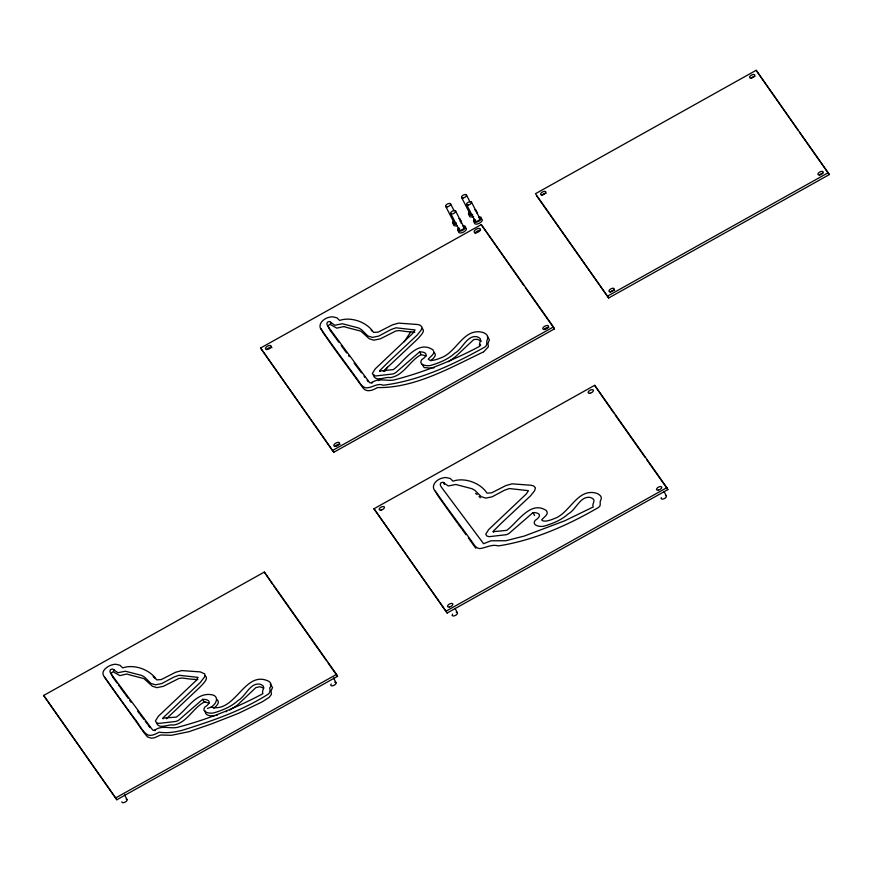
<?xml version="1.0" encoding="UTF-8"?>
<svg xmlns="http://www.w3.org/2000/svg" width="873" height="873" viewBox="0 0 873 873"><rect width="100%" height="100%" fill="white"/><g stroke="black" fill="none" stroke-linecap="round" stroke-linejoin="round"><path stroke-width="1.31" d="M422.085 364.336L424.191 367.577L431.753 368.188M211.113 707.108C217.006 703.66 219.756 695.203 210.328 694.537C195.443 693.009 187.008 709.727 176.346 717.093L162.782 718.119L200.223 682.566L204.653 676.771L204.86 673.978L200.353 671.904L181.759 670.584L175.582 672.286L161.276 679.576L156.638 679.871C150.265 669.7 134.169 663.807 122.678 667.9L119.95 665.248L115.694 664.255A9.45 4.638 -27.3 0 0 112.933 664.615C107.892 665.641 99.369 671.37 104.542 677.033C113.905 690.881 123.955 704.238 133.842 717.704C138.862 723.193 141.513 731.454 148.137 735.121C152.088 736.179 155.852 733.855 159.224 732.163C166.885 733.429 174.665 732.152 182.119 730.341C211.692 721.087 241.919 710.884 268.186 694.166C270.292 692.649 270.259 690.052 269.713 687.957C271.721 686.003 271.394 682.664 268.819 681.333C244.571 669.231 235.732 713.448 211.113 707.108L207.436 708.472M374.157 374.91L373.808 376.208A2.237 1.102 -27.3 0 0 373.884 376.481C377.147 381.839 385.386 376.416 390.427 377.605A5.991 2.946 -27.3 0 0 390.744 377.562C403.904 375.292 409.797 360.636 421.081 354.667L426.362 355.933M154.99 730.723L155.427 729.719C162.738 724.754 171.534 729.675 179.445 726.805C208.374 719.112 236.441 707.774 262.871 693.708C261.158 690.401 266.352 686.964 261.551 684.836A21.345 10.476 -27.3 0 0 259.576 684.105C249.765 682.773 245.575 696.632 237.969 700.572C231.4 706.617 222.844 710.142 214.42 712.695C210.884 714.016 200.954 712.706 204.719 707.195C211.462 702.983 210.273 699.284 202.7 699.306L178.638 720.225A7.431 3.656 -27.3 0 1 176.019 721.425L158.799 723.411L156.474 722.735L155.427 720.923L158.329 716.297L195.956 680.7L198.095 677.404L179.041 675.265L173.956 677.044L161.745 683.559L155.503 684.836L150.909 683.417L144.536 677.077L141.732 675.451L125.439 671.217L117.92 672.712L112.508 668.936L110.522 669.569L109.933 671.217A14.546 7.137 -27.3 0 0 110.009 671.599A18.289 8.981 -27.3 0 0 110.14 672.057A25.164 12.353 -27.3 0 0 110.325 672.505L110.435 672.734A45.309 22.24 -27.3 0 0 110.718 673.29A61.186 30.031 -27.3 0 0 111.166 674.021L152.033 729.184L153.255 730.45L155.427 729.719M371.92 383.269L372.356 382.254C379.668 377.3 388.463 382.221 396.375 379.34C425.304 371.647 453.371 360.309 479.801 346.243C478.088 342.947 483.282 339.51 478.48 337.371A21.334 10.476 -27.3 0 0 476.505 336.651C466.695 335.308 462.504 349.167 454.898 353.107C448.329 359.163 439.774 362.688 431.349 365.241C427.814 366.562 417.883 365.252 421.648 359.741C428.392 355.529 427.203 351.83 419.629 351.852L395.567 372.76A7.442 3.656 -27.3 0 1 392.948 373.96L375.728 375.957L373.415 375.281L372.356 373.469L375.259 368.843L412.885 333.235L415.024 329.939L395.971 327.811L390.886 329.59L378.675 336.105L372.433 337.371L367.839 335.952L361.466 329.623L358.661 327.997L342.369 323.752L334.85 325.247L329.437 321.471L327.451 322.104L326.862 323.752A14.514 7.126 -27.3 0 0 326.939 324.134A18.268 8.97 -27.3 0 0 327.069 324.603A25.208 12.375 -27.3 0 0 327.255 325.04L327.364 325.28A45.178 22.174 -27.3 0 0 327.648 325.825A61.23 30.053 -27.3 0 0 328.095 326.567L368.821 381.545L370.185 382.985L372.356 382.254M205.45 711.015C204.227 716.002 211.528 716.231 214.823 715.642M378.587 380.704L379.973 378.598M384.633 371.505L387.47 367.195M404.221 341.736L410.736 331.827M430.738 360.844C432.484 358.923 437.318 355.769 434.514 352.801M213.809 708.298C216.122 706.41 220.793 702.252 216.864 699.546M383.312 371.298L415.559 340.939A70.44 34.582 -27.3 0 0 418.854 337.655C420.622 335.297 425.795 331.107 422.139 328.292M166.383 718.763L198.629 688.393A70.451 34.582 -27.3 0 0 201.925 685.109C203.802 682.817 209.171 678.037 204.828 675.571M205.439 702.11L204.151 702.121C192.857 708.068 186.986 722.768 173.814 725.016A5.947 2.914 -27.3 0 1 173.498 725.059C168.456 723.848 159.835 729.468 156.878 723.673M533.032 512.582L508.97 533.49A7.442 3.656 -27.3 0 1 506.362 534.691L489.131 536.677L486.818 536L485.759 534.2L488.673 529.562L526.288 493.965L528.438 490.67L509.374 488.542L504.288 490.32L492.077 496.835L485.835 498.101L481.252 496.682L474.879 490.353L472.064 488.727L455.771 484.482L448.264 485.977L442.84 482.202L440.854 482.834L440.276 484.482A14.514 7.126 -27.3 0 0 440.341 484.864A18.257 8.959 -27.3 0 0 440.483 485.323A25.219 12.386 -27.3 0 0 440.658 485.77L440.767 485.999A45.178 22.174 -27.3 0 0 441.061 486.556A61.23 30.053 -27.3 0 0 441.498 487.287L483.587 543.715L490.997 540.791L505.838 540.747L524.204 536.077L564.886 520.734L593.204 506.973C591.501 503.666 596.685 500.24 591.883 498.101A21.334 10.476 -27.3 0 0 589.908 497.37C580.109 496.039 575.918 509.897 568.301 513.837C561.732 519.882 553.187 523.407 544.763 525.961C541.227 527.281 531.297 525.972 535.062 520.461C541.795 516.259 540.605 512.549 533.032 512.582L534.582 515.583M483.74 351.754L488.378 346.799L487.952 343.602L489.437 339.695L487.309 336.782M483.511 351.906C450.544 367.533 414.773 388.332 377.409 387.557C373.677 389.882 367.064 392.905 363.343 388.354C353.216 374.321 342.838 360.462 332.733 346.417L322.835 332.242L321.253 328.815M449.431 361.062L455.804 356.402L473.766 339.532L477.225 339.313L481.47 341.267M756.149 70.298L535.476 193.708L608.677 297.977L829.35 174.556L756.149 70.298L797.955 130.066M260.58 348.021L481.252 224.601L553.449 326.939L554.453 328.87L333.781 452.279L260.58 348.021L333.781 452.279M607.684 296.045L828.357 172.625M332.788 450.348L553.449 326.939M373.982 508.752L594.655 385.331L666.863 487.669L667.856 489.6L447.183 613.01L373.982 508.752L447.183 613.01M43.65 695.475L264.323 572.066L336.52 674.393L337.524 676.324L116.851 799.744L43.65 695.475L116.851 799.744M446.19 611.078L666.863 487.669M115.858 797.813L336.52 674.393M448.275 361.695L448.962 361.335M229.708 710.011L237.238 705.264L255.833 687.618L259.783 686.713L263.821 688.12M226.052 711.746L226.794 711.408M343.798 326.557L336.792 328.15L330.081 324.33A1.953 0.96 -27.3 0 0 329.568 324.516L328.488 325.433L328.379 326.862A9.592 4.714 -27.3 0 0 328.488 327.124L329.143 328.685M456.121 222.986L456.153 222.975A2.739 1.342 -27.3 0 1 454.517 223.008A2.706 1.331 -27.3 0 1 454.113 222.67L454.113 222.67A2.663 1.31 -27.3 0 1 454.015 222.375A2.739 1.342 -27.3 0 1 454.418 221.371M434.252 367.708L433.128 368.002M216.504 715.402L217.322 715.162M343.82 326.557L347.618 327.702A18.453 9.057 -27.3 0 0 348.305 327.877L360.833 331.129L369.29 338.768L373.797 340.186L380.279 338.855L395.949 330.943L399.267 330.551L405.443 331.424A72.699 35.695 -27.3 0 0 407.156 331.609L414.773 332.187M205.635 702.11L209.116 703.191M197.844 679.641L190.227 679.074A72.688 35.684 -27.3 0 1 188.513 678.878L182.337 678.015L179.02 678.397L163.349 686.32L156.867 687.64L152.36 686.222L143.903 678.583L131.376 675.342A18.508 9.079 -27.3 0 1 130.688 675.167L126.869 674.011L119.863 675.615L113.152 671.784A1.953 0.96 -27.3 0 0 112.639 671.97L111.558 672.897L111.449 674.327A9.658 4.736 -27.3 0 0 111.558 674.589L112.759 677.044M475.523 493.376L477.193 494.555M153.201 676.553L153.855 677.088M270.194 684.094L272.54 687.477L271.023 691.067L271.448 694.264L269.375 697.211L262.26 701.816L238.613 713.285L212.052 723.706L188.884 731.705L171.534 735.284L160.556 734.99L154.576 737.75L151.389 738.198L147.515 736.888L144.863 733.8L104.367 676.848M479.026 496.355L480.314 497.806M154.194 677.404L155.208 678.637M372.138 331.173L371.156 329.983M367.107 380.235L368.242 381.719M150.178 727.7L149.709 727.089M148.803 725.9L147.963 724.797M149.032 726.194L149.501 726.816M364.063 376.241L365.034 377.529M145.191 721.153L147.133 723.706M354.1 363.081L361.477 372.836M140.28 714.671L143.838 719.363M137.65 711.179L139.571 713.732M458.063 523.909L461.271 528.241M348.589 355.617L349.276 356.544M462.068 529.322L465.996 534.669M346.625 352.932L341.245 345.566M124.817 693.719L120.212 687.389M125.516 694.668L128.298 698.476M129.695 700.386L131.005 702.176M335.898 338.222L338.735 342.118M457.288 522.84L437.657 495.373M118.346 684.825L119.59 686.538M335.276 337.371L333.955 335.548M330.267 330.42L329.688 329.59M117.189 683.232L113.141 677.601M468.354 537.888L475.818 548.266M330.354 330.54L333.726 335.221M799.526 132.292L829.35 174.556M536.48 195.639L608.677 297.977M523.844 285.493L481.252 224.601M525.415 287.708L554.453 328.87M613.708 412.842L594.655 385.331M615.269 415.068L645.092 457.343M646.664 459.558L667.856 489.6M272.376 584.004L264.323 572.066M273.947 586.23L326.535 660.752M328.106 662.978L337.524 676.324M437.067 494.489L436.347 493.387M480.03 344.246L480.728 345.501M493.245 531.69L506.678 530.369C517.514 522.665 530.435 499.945 546.269 510.509C549.695 514.066 543.486 517.34 541.642 519.915C543.868 522.894 551.234 519.762 554.453 518.54C569.862 513.117 576.802 489.087 595.102 492.874C598.038 493.463 602.752 496.039 601.017 499.672C598.867 501.91 601.879 505.5 598.529 507.431C567.799 525.328 533.752 540.452 498.374 545.898C491.477 543.934 486.163 547.851 479.692 548.615C474.901 548.157 473.122 542.668 470.383 539.536C458.947 523.593 446.954 508.031 435.889 491.815C429.461 486.163 436.795 478.775 443.266 477.891A9.45 4.638 -27.3 0 1 446.038 477.531L450.282 478.513L453.011 481.176C464.501 477.084 480.608 482.976 486.97 493.136L491.619 492.841L505.914 485.552L512.091 483.849L531.362 485.279L533.861 486.075L535.455 487.931L534.549 490.801L530.555 495.831L502.073 522.49L493.114 531.384L493.474 532.115M379.842 370.96L393.276 369.639C404.112 361.935 417.032 339.226 432.855 349.778C436.293 353.347 430.083 356.621 428.239 359.185C430.465 362.175 437.831 359.032 441.051 357.821C456.459 352.386 463.388 328.368 481.689 332.144C484.831 332.657 489.72 335.734 487.374 339.401C485.934 341.736 488.138 345.402 484.635 347.159C453.327 364.641 419.236 380.737 383.334 385.222C376.678 382.461 371.767 388.681 365.351 387.732C360.789 386.335 359.119 381.174 356.249 377.791C345.021 362.208 333.322 346.963 322.486 331.085C316.059 325.443 323.381 318.056 329.863 317.161A9.45 4.638 -27.3 0 1 332.624 316.801L336.88 317.794L339.608 320.446C351.099 316.353 367.195 322.246 373.568 332.406L378.205 332.122L392.512 324.821L398.688 323.119L417.96 324.549L420.459 325.345L422.052 327.2L421.146 330.081L417.152 335.101L388.671 361.76L379.711 370.654L380.061 371.385M163.131 718.85L162.945 718.457M474.977 220.847L466.586 204.577M469.969 213.743L461.577 197.484M450.697 213.459L459.122 229.774A2.717 1.331 -27.3 0 0 459.547 230.09A2.739 1.342 -27.3 0 0 461.13 230.079L461.162 230.068A2.717 1.331 -27.3 0 0 463.421 228.759L463.639 228.508A2.717 1.331 -27.3 0 0 463.945 227.209L455.564 210.96A2.739 1.342 -27.3 0 0 451.439 211.79A2.739 1.342 -27.3 0 0 452.41 213.907A2.739 1.342 -27.3 0 0 455.586 211.004M664.037 491.532L666.339 495.984M471.442 202.067L479.855 218.381A2.717 1.331 -27.3 0 1 479.528 219.614L479.288 219.887A2.717 1.331 -27.3 0 1 477.051 221.185A2.739 1.342 -27.3 0 1 475.414 221.218A2.717 1.331 -27.3 0 1 474.934 220.596A2.739 1.342 -27.3 0 1 475.316 219.592M466.433 194.974L470.056 201.99M450.544 203.856L454.167 210.873M445.688 206.366L454.113 222.67M419.629 351.852L421.081 354.667M455.073 608.405L457.376 612.857M333.519 677.906L336.007 682.719M202.7 699.306L204.151 702.121M124.588 794.834L127.032 799.592M435.311 491.237L435.496 491.946M479.834 218.326A2.739 1.342 -27.3 0 0 479.419 217.988A2.717 1.331 -27.3 0 0 478.884 217.879M481.503 218.839A4.321 2.117 -27.3 0 1 479.19 223.335A4.321 2.117 -27.3 0 1 474.465 222.331M480.652 218.665A4.321 2.117 -27.3 0 1 480.968 218.697M478.83 216.93A4.321 2.117 -27.3 0 1 480.914 219.396A4.321 2.117 -27.3 0 1 475.163 222.331A4.321 2.117 -27.3 0 1 474.465 219.156M471.878 214.125A2.739 1.342 -27.3 0 1 470.405 214.125M470.111 212.75A2.739 1.342 -27.3 0 0 469.903 213.481A2.706 1.331 -27.3 0 0 470.394 214.114M477.095 213.612A4.321 2.117 -27.3 0 0 476.243 211.648A4.321 2.117 -27.3 0 0 474.552 209.771M473.668 216.46A4.321 2.117 -27.3 0 1 469.456 215.227M472.74 214.682A4.321 2.117 -27.3 0 1 468.746 214.725A4.321 2.117 -27.3 0 1 469.881 211.659M460.486 220.574A4.321 2.117 -27.3 0 1 460.879 223.062M457.005 225.627A4.321 2.117 -27.3 0 1 453.534 224.241M458.838 218.665A4.321 2.117 -27.3 0 1 459.951 221.273M456.088 223.848A4.321 2.117 -27.3 0 1 452.825 223.575A4.321 2.117 -27.3 0 1 453.567 220.945M459.58 228.29A2.739 1.342 -27.3 0 0 459.023 229.468A2.663 1.31 -27.3 0 0 459.089 229.719M463.945 227.209A2.739 1.342 -27.3 0 0 463.541 226.871A2.717 1.331 -27.3 0 0 463.105 226.773M465.735 227.766A4.321 2.117 -27.3 0 1 462.908 232.404A4.321 2.117 -27.3 0 1 458.762 230.81M463.137 225.791A4.321 2.117 -27.3 0 1 464.938 228.42A4.321 2.117 -27.3 0 1 459.111 231.214A4.321 2.117 -27.3 0 1 458.707 227.908M610.26 292.16A2.881 1.408 -27.3 0 1 614.647 290.262M541.958 195.159A2.881 1.408 -27.3 0 1 546.094 193.304M751.206 78.079A2.881 1.408 -27.3 0 0 754.829 75.122A2.881 1.408 -27.3 0 0 750.605 75.656A2.881 1.408 -27.3 0 0 751.206 78.079A2.881 1.408 -27.3 0 1 754.861 76.409M819.529 174.916A2.881 1.408 -27.3 0 1 822.781 173.301M335.068 446.583A3.165 1.55 -27.3 0 1 340.034 444.422M266.691 349.68A3.165 1.55 -27.3 0 1 269.288 347.716A3.165 1.55 -27.3 0 1 271.95 347.694M475.141 233.484A3.481 1.713 -27.3 0 1 477.236 231.159A3.481 1.713 -27.3 0 1 480.543 230.374M544.163 329.514A3.165 1.55 -27.3 0 1 548.724 327.473M126.116 799.068A2.881 1.408 -27.3 0 1 125.592 801.861A2.881 1.408 -27.3 0 1 121.827 801.829M335.69 682.38A2.881 1.408 -27.3 0 1 335.123 684.563A2.881 1.408 -27.3 0 1 331.685 685.807A2.881 1.408 -27.3 0 1 331.216 683.995M334.741 682.195A2.881 1.408 -27.3 0 1 335.374 682.25M665.619 495.504A2.881 1.408 -27.3 0 1 665.881 497.424A2.881 1.408 -27.3 0 1 662.498 499.094A2.881 1.408 -27.3 0 1 661.308 497.632M456.23 612.322A2.881 1.408 -27.3 0 1 457.016 614.166A2.881 1.408 -27.3 0 1 453.371 615.967A2.881 1.408 -27.3 0 1 452.585 614.134M444.259 483.609L444.128 482.9L444.313 484.155L444.259 483.609M330.856 322.879L330.714 322.17L330.9 323.425L330.856 322.879M113.927 670.333L113.785 669.624L113.97 670.89L113.927 670.333M468.299 205.024A2.739 1.342 -27.3 0 0 471.475 202.121A2.739 1.342 -27.3 0 0 467.317 202.907A2.739 1.342 -27.3 0 0 468.299 205.024M463.279 197.92A2.739 1.342 -27.3 0 0 466.466 195.028A2.739 1.342 -27.3 0 0 462.308 195.803A2.739 1.342 -27.3 0 0 463.279 197.92M447.402 206.803A2.739 1.342 -27.3 0 0 450.577 203.911A2.739 1.342 -27.3 0 0 446.43 204.697A2.739 1.342 -27.3 0 0 447.402 206.803M610.62 291.855A2.881 1.408 -27.3 0 0 614.232 288.887A2.881 1.408 -27.3 0 0 610.009 289.432A2.881 1.408 -27.3 0 0 610.62 291.855M542.471 194.908A2.881 1.408 -27.3 0 0 545.821 191.864A2.881 1.408 -27.3 0 0 541.446 192.693A2.881 1.408 -27.3 0 0 542.471 194.908M819.583 174.982A2.881 1.408 -27.3 0 0 823.206 172.025A2.881 1.408 -27.3 0 0 818.972 172.559A2.881 1.408 -27.3 0 0 819.583 174.982M335.865 446.299A3.165 1.55 -27.3 0 0 339.542 442.938A3.165 1.55 -27.3 0 0 334.741 443.855A3.165 1.55 -27.3 0 0 335.865 446.299M267.498 349.396A3.165 1.55 -27.3 0 0 271.176 346.035A3.165 1.55 -27.3 0 0 266.363 346.952A3.165 1.55 -27.3 0 0 267.498 349.396M476.374 232.72A3.481 1.713 -27.3 0 0 480.423 229.032A3.481 1.713 -27.3 0 0 475.141 230.025A3.481 1.713 -27.3 0 0 476.374 232.72M544.839 329.427A3.165 1.55 -27.3 0 0 548.517 326.076A3.165 1.55 -27.3 0 0 543.704 326.982A3.165 1.55 -27.3 0 0 544.839 329.427M381.054 510.094A2.881 1.408 -27.3 0 0 384.393 507.038A2.881 1.408 -27.3 0 0 380.028 507.868A2.881 1.408 -27.3 0 0 381.054 510.094M590.017 393.221A2.881 1.408 -27.3 0 0 593.367 390.166A2.881 1.408 -27.3 0 0 588.991 390.995A2.881 1.408 -27.3 0 0 590.017 393.221M658.395 490.124A2.881 1.408 -27.3 0 0 661.734 487.079A2.881 1.408 -27.3 0 0 657.369 487.898A2.881 1.408 -27.3 0 0 658.395 490.124M449.431 606.997A2.881 1.408 -27.3 0 0 452.771 603.941A2.881 1.408 -27.3 0 0 448.406 604.771A2.881 1.408 -27.3 0 0 449.431 606.997"/></g></svg>
